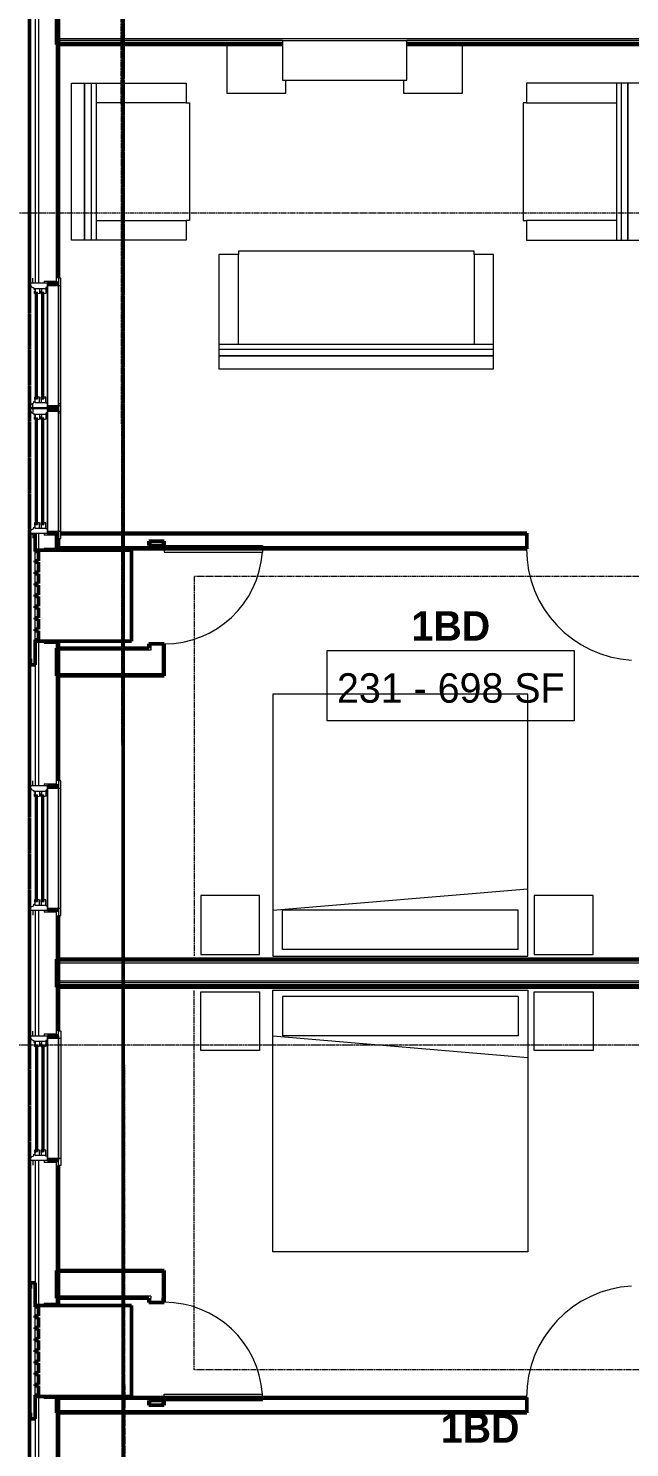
# Model space of a CAD drawing. Header units: inches. Extents: x -4217 to -1814, y 9706 to 12425.
# Drawn here: x -3861.1 to -3677.4, y 10693.2 to 11126.9 of the extents above; entities that cross this region are included whole.
import ezdxf

# ---------------------------------------------------------------- set-up
doc = ezdxf.new("R2010")
doc.units = ezdxf.units.IN
doc.header["$MEASUREMENT"] = 0
for name, pattern in [('Aligning Line 1_8_', [0.25, 0.125, -0.125]), ('Dash', [0.25, 0.125, -0.125]), ('Dash 1_16_', [0.125, 0.0625, -0.0625]), ('Double Dash 3_8_', [1, 0.375, -0.125, 0.125, -0.125, 0.125, -0.125]), ('Grid Line 1_2_', [0.875, 0.5, -0.125, 0.125, -0.125])]:
    doc.linetypes.add(name, pattern=pattern)
for name, color, linetype, lineweight in [('A-ANNO-DIMS', 211, 'Continuous', 9), ('A-ANNO-DIMS-96', 211, 'Continuous', 9), ('A-AREA-IDEN', 2, 'Continuous', 9), ('A-DOOR-1', 7, 'Continuous', 9), ('A-DOOR-2', 50, 'Continuous', 20), ('A-GENM-2', 7, 'Continuous', 9), ('A-GENM-3', 250, 'Continuous', 50), ('A-GLAZ-2', 250, 'Continuous', 50), ('A-GLAZ-3', 7, 'Continuous', 9), ('A-GLAZ-4', 50, 'Continuous', 20), ('A-WALL', 113, 'Continuous', 13), ('A-WALL-3', 250, 'Continuous', 50), ('A-WALL-4', 10, 'Continuous', 13), ('C-PROP-LINE-1', 250, 'Double Dash 3_8_', 50), ('C-PROP-LINE-2', 91, 'Dash 1_16_', 50), ('G-ANNO-SYMB', 111, 'Aligning Line 1_8_', 9), ('I-FURN', 30, 'Continuous', 9), ('I-FURN-1', 7, 'Continuous', 9), ('I-FURN-HDLN-1', 7, 'Dash', 9), ('I-WALL-3', 2, 'Continuous', 50), ('S-GRID-1', 1, 'Grid Line 1_2_', 9)]:
    doc.layers.add(name, color=color, linetype=linetype, lineweight=lineweight)
doc.styles.add('Century Gothic', font='ufonts.com_century-gothic.ttf', dxfattribs={"height": 9})
doc.styles.add('Century Gothic_B', font='GOTHICB.TTF', dxfattribs={"height": 9})
doc.dimstyles.new('OD__1_8__Tol__', dxfattribs={"dimscale": 12, "dimtxt": 9.397514, "dimasz": 1, "dimexe": 0.75, "dimexo": 0.5, "dimgap": 0.125, "dimtad": 1, "dimdec": 3, "dimrnd": 0.125, "dimzin": 3, "dimdsep": 46, "dimlunit": 4, "dimtxsty": 'Century Gothic', "dimblk1": 'OBLIQUE', "dimblk2": 'OBLIQUE', "dimsah": 1, "dimcen": 0.09, "dimdle": 0.75, "dimazin": 0, "dimtfac": 1, "dimtdec": 4, "dimtix": 1, "dimtmove": 0, "dimatfit": 3, "dimfxl": 1, "dimtvp": 1, "dimtfill": 1, "dimfrac": 2, "dimtolj": 1, "dimtzin": 0, "dimarcsym": 2})

# ---------------------------------------------------------------- blocks, each defined once
blk = doc.blocks.new('DIMBLOCK7-FLOOR PLAN - 2ND FLOOR')
at = {"layer": 'A-ANNO-DIMS-96', "lineweight": 50}
for p, q in [((-4043.68, 12115.84), (-4049.68, 12121.84)), ((-4043.68, 12115.84), (-4037.68, 12109.84)), ((-4043.68, 9982.94), (-4049.68, 9988.94)), ((-4043.68, 9982.94), (-4037.68, 9976.94))]:
    blk.add_line(p, q, dxfattribs=at)
at = {"layer": 'A-ANNO-DIMS-96'}
for p, q in [((-4043.68, 9973.94), (-4043.68, 12124.84)), ((-3862.29, 12115.84), (-4052.68, 12115.84)), ((-4043.68, 12115.84), (-3862.29, 12115.84)), ((-3862.29, 9982.94), (-4052.68, 9982.94)), ((-4043.68, 9982.94), (-3862.29, 9982.94))]:
    blk.add_line(p, q, dxfattribs=at)
at = {"layer": 'A-ANNO-DIMS-96', "color": 0, "insert": (-4056.71, 11015.16), "char_height": 9, "width": 82.1611, "attachment_point": 1, "rotation": 90, "line_spacing_factor": 0.984502, "style": 'Century Gothic', "bg_fill": 3, "box_fill_scale": 1.25, "bg_fill_color": 256, "bg_fill_true_color": 13158600, "bg_fill_transparency": 0}
blk.add_mtext('177\' - 8 7/8"', dxfattribs=at)
blk = doc.blocks.new('_Oblique')
at = {"color": 0, "linetype": 'ByBlock', "lineweight": -2}
blk.add_line((-0.5, -0.5), (0.5, 0.5), dxfattribs=at)

msp = doc.modelspace()

# ---------------------------------------------------------------- linework, layer by layer
at = {"layer": 'A-AREA-IDEN', "flags": 128}
msp.add_lwpolyline([(-3769.78389, 10936.81849), (-3694.27837, 10936.81849), (-3694.27837, 10915.32243), (-3769.78389, 10915.32243)], close=True, dxfattribs=at)
at = {"layer": 'A-DOOR-1'}
for centre, radius, start, end in [((-3674.79874, 10967.8394), 34.06659, 180, 266.634313), ((-3819.57374, 10968.8269), 30.06659, 270, 356.1859252), ((-3674.79874, 10708.5394), 34.06659, 93.365687, 180), ((-3819.57374, 10707.5519), 30.06659, 3.8140748, 90)]:
    msp.add_arc(centre, radius, start, end, dxfattribs=at)
at = {"layer": 'A-DOOR-2'}
for p, q in [((-3819.57374, 10968.8269), (-3789.57374, 10968.8269)), ((-3819.57374, 10968.8269), (-3819.57374, 10966.8269)), ((-3789.57374, 10968.8269), (-3789.57374, 10966.8269)), ((-3819.57374, 10966.8269), (-3789.57374, 10966.8269)), ((-3819.57374, 10709.5519), (-3789.57374, 10709.5519)), ((-3819.57374, 10707.5519), (-3819.57374, 10709.5519)), ((-3819.57374, 10707.5519), (-3789.57374, 10707.5519)), ((-3789.57374, 10707.5519), (-3789.57374, 10709.5519))]:
    msp.add_line(p, q, dxfattribs=at)
at = {"layer": 'A-GENM-3'}
for p, q in [((-3829.53624, 10939.5769), (-3829.53624, 10967.4519)), ((-3829.53624, 10708.8019), (-3829.53624, 10736.6769))]:
    msp.add_line(p, q, dxfattribs=at)
at = {"layer": 'A-GLAZ-3'}
for p, q in [((-3851.84874, 11050.57611), (-3851.84874, 11009.42768)), ((-3851.22374, 11050.57611), (-3851.84874, 11050.57611)), ((-3851.22374, 11009.42768), (-3851.22374, 11050.57611)), ((-3851.84874, 11011.05268), (-3851.84874, 11048.95111)), ((-3851.84874, 11048.32611), (-3851.22374, 11048.32611)), ((-3851.84874, 11012.17611), (-3851.84874, 10971.02768)), ((-3851.22374, 11012.17611), (-3851.84874, 11012.17611)), ((-3851.84874, 11011.67768), (-3851.22374, 11011.67768)), ((-3851.84874, 10972.65268), (-3851.84874, 11010.55111)), ((-3851.22374, 10971.02768), (-3851.22374, 11012.17611)), ((-3851.84874, 11009.92611), (-3851.22374, 11009.92611)), ((-3851.84874, 11009.42768), (-3851.22374, 11009.42768)), ((-3851.84874, 10973.27768), (-3851.22374, 10973.27768)), ((-3851.84874, 10971.02768), (-3851.22374, 10971.02768)), ((-3851.84874, 10896.97611), (-3851.84874, 10855.82768)), ((-3851.22374, 10896.97611), (-3851.84874, 10896.97611)), ((-3851.84874, 10857.45268), (-3851.84874, 10895.35111)), ((-3851.84874, 10894.72611), (-3851.22374, 10894.72611)), ((-3851.22374, 10855.82768), (-3851.22374, 10896.97611)), ((-3851.84874, 10858.07768), (-3851.22374, 10858.07768)), ((-3851.84874, 10855.82768), (-3851.22374, 10855.82768)), ((-3851.84874, 10820.55111), (-3851.22374, 10820.55111)), ((-3851.84874, 10779.40268), (-3851.84874, 10820.55111)), ((-3851.22374, 10820.55111), (-3851.22374, 10779.40268)), ((-3851.84874, 10818.92611), (-3851.84874, 10781.02768)), ((-3851.84874, 10818.30111), (-3851.22374, 10818.30111)), ((-3851.84874, 10781.65268), (-3851.22374, 10781.65268)), ((-3851.22374, 10779.40268), (-3851.84874, 10779.40268))]:
    msp.add_line(p, q, dxfattribs=at)
at = {"layer": 'A-WALL'}
for p, q in [((-3486.67374, 11123.6894), (-3852.47374, 11123.6894)), ((-3783.41204, 11123.1894), (-3852.47374, 11123.1894)), ((-3783.41204, 11122.5644), (-3852.47374, 11122.5644)), ((-3555.18063, 11123.1894), (-3745.41204, 11123.1894)), ((-3555.18063, 11122.5644), (-3745.41204, 11122.5644)), ((-3527.12113, 10841.8144), (-3852.47374, 10841.8144)), ((-3527.12143, 10841.1894), (-3852.47374, 10841.1894)), ((-3486.67374, 10835.6894), (-3852.47374, 10835.6894)), ((-3527.12143, 10835.1894), (-3852.47374, 10835.1894)), ((-3527.12113, 10834.5644), (-3852.47374, 10834.5644))]:
    msp.add_line(p, q, dxfattribs=at)
at = {"layer": 'A-WALL-3'}
for p, q in [((-3851.84874, 11050.57611), (-3851.84874, 11163.02768)), ((-3851.84874, 10972.5894), (-3852.47374, 10972.5894)), ((-3852.47374, 10972.5894), (-3852.47374, 10967.8394)), ((-3708.79874, 10972.5894), (-3851.22374, 10972.5894)), ((-3708.79874, 10967.8394), (-3708.79874, 10972.5894)), ((-3852.47374, 10967.8394), (-3708.79874, 10967.8394)), ((-3851.84874, 10967.4519), (-3851.84874, 10971.02768)), ((-3819.57374, 10970.2144), (-3824.32374, 10970.2144)), ((-3824.32374, 10970.2144), (-3824.32374, 10968.8269)), ((-3824.32374, 10968.8269), (-3819.57374, 10968.8269)), ((-3819.57374, 10968.8269), (-3819.57374, 10970.2144)), ((-3824.32374, 10937.52934), (-3852.47374, 10937.52934)), ((-3852.47374, 10937.52934), (-3852.47374, 10929.02934)), ((-3851.84874, 10896.97611), (-3851.84874, 10939.5769)), ((-3819.57374, 10938.8269), (-3824.32374, 10938.8269)), ((-3824.32374, 10938.8269), (-3824.32374, 10937.52934)), ((-3819.57374, 10937.52934), (-3819.57374, 10938.8269)), ((-3819.57374, 10929.65434), (-3819.57374, 10937.52934)), ((-3852.47374, 10929.02934), (-3819.57374, 10929.02934)), ((-3819.57374, 10929.02934), (-3819.57374, 10929.65434)), ((-3851.84874, 10820.55111), (-3851.84874, 10855.82768)), ((-3851.84874, 10736.6769), (-3851.84874, 10779.40268)), ((-3819.57374, 10747.34945), (-3852.47374, 10747.34945)), ((-3852.47374, 10747.34945), (-3852.47374, 10738.84945)), ((-3819.57374, 10746.72445), (-3819.57374, 10747.34945)), ((-3819.57374, 10738.84945), (-3819.57374, 10746.72445)), ((-3852.47374, 10738.84945), (-3824.32374, 10738.84945)), ((-3824.32374, 10738.84945), (-3824.32374, 10737.5519)), ((-3824.32374, 10737.5519), (-3819.57374, 10737.5519)), ((-3819.57374, 10737.5519), (-3819.57374, 10738.84945)), ((-3708.79874, 10708.5394), (-3852.47374, 10708.5394)), ((-3852.47374, 10708.5394), (-3852.47374, 10703.7894)), ((-3851.84874, 10666.76361), (-3851.84874, 10708.8019)), ((-3824.32374, 10707.5519), (-3824.32374, 10706.1644)), ((-3819.57374, 10707.5519), (-3824.32374, 10707.5519)), ((-3819.57374, 10706.1644), (-3819.57374, 10707.5519)), ((-3708.79874, 10703.7894), (-3708.79874, 10708.5394)), ((-3852.47374, 10703.7894), (-3708.79874, 10703.7894)), ((-3824.32374, 10706.1644), (-3819.57374, 10706.1644))]:
    msp.add_line(p, q, dxfattribs=at)
at = {"layer": 'A-WALL-4'}
for p, q in [((-3852.47374, 11049.63861), (-3852.47374, 11163.96518)), ((-3852.47374, 10968.0769), (-3852.47374, 10971.96518)), ((-3851.84874, 10971.9644), (-3852.47374, 10971.9644)), ((-3708.79874, 10971.9644), (-3851.22374, 10971.9644)), ((-3708.79874, 10968.4644), (-3852.47374, 10968.4644)), ((-3823.69874, 10970.2144), (-3823.69874, 10968.8269)), ((-3820.19874, 10970.2144), (-3820.19874, 10968.8269)), ((-3852.47374, 10896.03861), (-3852.47374, 10938.9519)), ((-3823.69874, 10936.90434), (-3852.47374, 10936.90434)), ((-3823.69874, 10938.8269), (-3823.69874, 10937.52934)), ((-3823.69874, 10937.52934), (-3823.69874, 10936.90434)), ((-3820.19874, 10938.8269), (-3820.19874, 10937.52934)), ((-3820.19874, 10937.52934), (-3820.19874, 10936.90434)), ((-3820.19874, 10936.90434), (-3820.19874, 10929.65434)), ((-3820.19874, 10929.65434), (-3852.47374, 10929.65434)), ((-3852.47374, 10819.61361), (-3852.47374, 10856.76518)), ((-3852.47374, 10737.3019), (-3852.47374, 10780.34018)), ((-3820.19874, 10746.72445), (-3852.47374, 10746.72445)), ((-3820.19874, 10746.72445), (-3820.19874, 10739.47445)), ((-3823.69874, 10739.47445), (-3852.47374, 10739.47445)), ((-3823.69874, 10739.47445), (-3823.69874, 10738.84945)), ((-3823.69874, 10737.5519), (-3823.69874, 10738.84945)), ((-3820.19874, 10739.47445), (-3820.19874, 10738.84945)), ((-3820.19874, 10737.5519), (-3820.19874, 10738.84945)), ((-3852.47374, 10665.82611), (-3852.47374, 10708.1769)), ((-3708.79874, 10707.9144), (-3852.47374, 10707.9144)), ((-3823.69874, 10706.1644), (-3823.69874, 10707.5519)), ((-3820.19874, 10706.1644), (-3820.19874, 10707.5519)), ((-3708.79874, 10704.4144), (-3852.47374, 10704.4144))]:
    msp.add_line(p, q, dxfattribs=at)
at = {"layer": 'C-PROP-LINE-1'}
msp.add_line((-3833.41046, 12088.68951), (-3830.99429, 9768.08086), dxfattribs=at)
at = {"layer": 'C-PROP-LINE-2'}
msp.add_line((-3832.16202, 10010.0894), (-3832.16202, 12088.5894), dxfattribs=at)
at = {"layer": 'G-ANNO-SYMB'}
msp.add_line((-1910.86928, 11070.38095), (-4027.08301, 11070.38095), dxfattribs=at)
at = {"layer": 'I-FURN'}
for p, q in [((-3843.90177, 11110.1144), (-3843.90177, 11062.1144)), ((-3843.90177, 11110.1144), (-3840.40177, 11110.1144)), ((-3843.90177, 11062.1144), (-3843.90177, 11110.1144)), ((-3841.90177, 11110.1144), (-3841.90177, 11062.1144)), ((-3840.40177, 11110.1144), (-3812.90177, 11110.1144)), ((-3840.40177, 11110.1144), (-3840.40177, 11062.1144)), ((-3812.90177, 11110.1144), (-3812.90177, 11104.1144)), ((-3681.40177, 11110.1144), (-3708.90177, 11110.1144)), ((-3708.90177, 11110.1144), (-3708.90177, 11104.1144)), ((-3677.90177, 11110.1144), (-3681.40177, 11110.1144)), ((-3681.40177, 11110.1144), (-3681.40177, 11062.1144)), ((-3679.90177, 11110.1144), (-3679.90177, 11062.1144)), ((-3677.90177, 11110.1144), (-3677.90177, 11062.1144)), ((-3677.90177, 11062.1144), (-3677.90177, 11110.1144)), ((-3812.90177, 11104.1144), (-3840.40177, 11104.1144)), ((-3812.90177, 11104.1144), (-3811.90177, 11104.1144)), ((-3811.90177, 11104.1144), (-3811.90177, 11068.1144)), ((-3708.90177, 11104.1144), (-3709.90177, 11104.1144)), ((-3709.90177, 11104.1144), (-3709.90177, 11068.1144)), ((-3708.90177, 11104.1144), (-3681.40177, 11104.1144)), ((-3840.40177, 11068.1144), (-3812.90177, 11068.1144)), ((-3811.90177, 11068.1144), (-3812.90177, 11068.1144)), ((-3812.90177, 11068.1144), (-3812.90177, 11062.1144)), ((-3709.90177, 11068.1144), (-3708.90177, 11068.1144)), ((-3681.40177, 11068.1144), (-3708.90177, 11068.1144)), ((-3708.90177, 11068.1144), (-3708.90177, 11062.1144)), ((-3840.40177, 11062.1144), (-3843.90177, 11062.1144)), ((-3812.90177, 11062.1144), (-3840.40177, 11062.1144)), ((-3724.90177, 11058.7894), (-3796.90177, 11058.7894)), ((-3796.90177, 11058.7894), (-3796.90177, 11057.7894)), ((-3724.90177, 11057.7894), (-3724.90177, 11058.7894)), ((-3708.90177, 11062.1144), (-3681.40177, 11062.1144)), ((-3681.40177, 11062.1144), (-3677.90177, 11062.1144)), ((-3796.90177, 11057.7894), (-3802.90177, 11057.7894)), ((-3802.90177, 11057.7894), (-3802.90177, 11030.2894)), ((-3796.90177, 11030.2894), (-3796.90177, 11057.7894)), ((-3718.90177, 11057.7894), (-3724.90177, 11057.7894)), ((-3724.90177, 11057.7894), (-3724.90177, 11030.2894)), ((-3718.90177, 11030.2894), (-3718.90177, 11057.7894)), ((-3718.90177, 11030.2894), (-3802.90177, 11030.2894)), ((-3802.90177, 11030.2894), (-3802.90177, 11026.7894)), ((-3718.90177, 11028.7894), (-3802.90177, 11028.7894)), ((-3718.90177, 11026.7894), (-3718.90177, 11030.2894)), ((-3718.90177, 11026.7894), (-3802.90177, 11026.7894)), ((-3802.90177, 11026.7894), (-3718.90177, 11026.7894))]:
    msp.add_line(p, q, dxfattribs=at)
at = {"layer": 'I-FURN-1'}
for p, q in [((-3800.41204, 11121.9394), (-3800.41204, 11107.0644)), ((-3783.41204, 11123.1894), (-3745.41204, 11123.1894)), ((-3783.41204, 11123.0644), (-3783.41204, 11123.1894)), ((-3745.41204, 11123.0644), (-3783.41204, 11123.0644)), ((-3745.41204, 11123.0644), (-3783.41204, 11123.0644)), ((-3783.41204, 11123.0644), (-3783.41204, 11111.0644)), ((-3745.41204, 11123.1894), (-3745.41204, 11123.0644)), ((-3745.41204, 11111.0644), (-3745.41204, 11123.0644)), ((-3728.41204, 11107.0644), (-3728.41204, 11121.9394)), ((-3783.41204, 11111.0644), (-3745.41204, 11111.0644)), ((-3782.41204, 11107.0644), (-3782.41204, 11111.0644)), ((-3746.41204, 11111.0644), (-3746.41204, 11107.0644)), ((-3847.90177, 11110.1144), (-3843.90177, 11110.1144)), ((-3847.90177, 11062.1144), (-3847.90177, 11110.1144)), ((-3800.41204, 11107.0644), (-3782.41204, 11107.0644)), ((-3799.75153, 11107.03334), (-3799.26242, 11107.03334)), ((-3799.26242, 11107.03334), (-3799.26242, 11107.06448)), ((-3784.06941, 11107.06448), (-3784.06941, 11107.03259)), ((-3784.06941, 11107.03259), (-3783.07494, 11107.03259)), ((-3783.07494, 11107.03259), (-3783.07494, 11107.06448)), ((-3746.41204, 11107.0644), (-3728.41204, 11107.0644)), ((-3745.74913, 11107.06448), (-3745.74913, 11107.03259)), ((-3745.74913, 11107.03259), (-3744.75466, 11107.03259)), ((-3744.75466, 11107.03259), (-3744.75466, 11107.06448)), ((-3729.56165, 11107.06448), (-3729.56165, 11107.03334)), ((-3729.56165, 11107.03334), (-3729.07254, 11107.03334)), ((-3673.90177, 11110.1144), (-3677.90177, 11110.1144)), ((-3843.90177, 11062.1144), (-3847.90177, 11062.1144)), ((-3677.90177, 11062.1144), (-3673.90177, 11062.1144)), ((-3802.90177, 11026.7894), (-3802.90177, 11022.7894)), ((-3718.90177, 11022.7894), (-3718.90177, 11026.7894)), ((-3802.90177, 11022.7894), (-3718.90177, 11022.7894)), ((-3708.43367, 10923.3769), (-3786.43367, 10923.3769)), ((-3786.43367, 10923.3769), (-3786.43367, 10843.3769)), ((-3708.43367, 10843.3769), (-3708.43367, 10923.3769)), ((-3786.43367, 10857.3769), (-3708.43367, 10863.95651)), ((-3790.43367, 10861.8769), (-3808.43367, 10861.8769)), ((-3808.43367, 10861.8769), (-3808.43367, 10843.8769)), ((-3790.43367, 10843.8769), (-3790.43367, 10861.8769)), ((-3688.50183, 10861.8769), (-3706.50183, 10861.8769)), ((-3706.50183, 10861.8769), (-3706.50183, 10843.8769)), ((-3688.50183, 10843.8769), (-3688.50183, 10861.8769)), ((-3783.43367, 10845.3769), (-3783.43367, 10857.3769)), ((-3711.43367, 10857.3769), (-3783.43367, 10857.3769)), ((-3711.43367, 10845.3769), (-3711.43367, 10857.3769)), ((-3808.43367, 10843.8769), (-3790.43367, 10843.8769)), ((-3786.43367, 10843.3769), (-3708.43367, 10843.3769)), ((-3711.43367, 10845.3769), (-3783.43367, 10845.3769)), ((-3706.50183, 10843.8769), (-3688.50183, 10843.8769)), ((-3786.43367, 10753.0019), (-3786.43367, 10833.0019)), ((-3786.43367, 10833.0019), (-3708.43367, 10833.0019)), ((-3708.43367, 10833.0019), (-3708.43367, 10753.0019)), ((-3808.43367, 10814.5019), (-3808.43367, 10832.5019)), ((-3808.43367, 10832.5019), (-3790.43367, 10832.5019)), ((-3790.43367, 10832.5019), (-3790.43367, 10814.5019)), ((-3783.43367, 10831.0019), (-3783.43367, 10819.0019)), ((-3711.43367, 10831.0019), (-3783.43367, 10831.0019)), ((-3711.43367, 10831.0019), (-3711.43367, 10819.0019)), ((-3706.50183, 10814.5019), (-3706.50183, 10832.5019)), ((-3706.50183, 10832.5019), (-3688.50183, 10832.5019)), ((-3688.50183, 10832.5019), (-3688.50183, 10814.5019)), ((-3786.43367, 10819.0019), (-3708.43367, 10812.42228)), ((-3711.43367, 10819.0019), (-3783.43367, 10819.0019)), ((-3790.43367, 10814.5019), (-3808.43367, 10814.5019)), ((-3688.50183, 10814.5019), (-3706.50183, 10814.5019)), ((-3708.43367, 10753.0019), (-3786.43367, 10753.0019))]:
    msp.add_line(p, q, dxfattribs=at)
at = {"layer": 'I-FURN-HDLN-1'}
for p, q in [((-3810.43367, 10959.3769), (-3810.43367, 10843.3769)), ((-3672.43367, 10959.3769), (-3810.43367, 10959.3769)), ((-3810.43367, 10717.0019), (-3810.43367, 10833.0019)), ((-3672.43367, 10717.0019), (-3810.43367, 10717.0019))]:
    msp.add_line(p, q, dxfattribs=at)
at = {"layer": 'I-WALL-3'}
for p, q in [((-3852.47374, 11130.4394), (-3852.47374, 11121.9394)), ((-3852.47374, 11121.9394), (-3783.41204, 11121.9394)), ((-3745.41204, 11121.9394), (-3555.18063, 11121.9394)), ((-3527.12084, 10842.4394), (-3852.47374, 10842.4394)), ((-3852.47374, 10842.4394), (-3852.47374, 10833.9394)), ((-3852.47374, 10833.9394), (-3527.12084, 10833.9394))]:
    msp.add_line(p, q, dxfattribs=at)

# ---------------------------------------------------------------- texts
at = {"layer": 'A-AREA-IDEN', "char_height": 9, "attachment_point": 1}
for s, insert, width, style in [('1BD', (-3744.03113, 10948.78664), 28.785, 'Century Gothic_B'), ('231 - 698 SF', (-3766.78389, 10929.81849), 83.931, 'Century Gothic'), ('1BD', (-3735.08147, 10703.68984), 28.785, 'Century Gothic_B')]:
    msp.add_mtext(s, dxfattribs=dict(at, insert=insert, width=width, style=style))

# ---------------------------------------------------------------- next in the draw order: dimensions: what is measured, and where the dimension line sits
at = {"layer": 'A-ANNO-DIMS'}
dim = msp.add_linear_dim(base=(-4043.67756, 12115.8394), p1=(-3856.28624, 9982.9394), p2=(-3856.28624, 12115.8394), angle=90, dimstyle='OD__1_8__Tol__', override={"dimpost": '<>', "dimfxl": 2132.9}, dxfattribs=at)
dim.commit()
dim.dimension.update_dxf_attribs({"geometry": 'DIMBLOCK7-FLOOR PLAN - 2ND FLOOR', "text_midpoint": (-4050.40257, 11049.3894)})

# ---------------------------------------------------------------- next in the draw order: linework, layer by layer
at = {"layer": 'A-GENM-2'}
for p, q in [((-3858.97374, 10964.21752), (-3858.97374, 10967.0144)), ((-3858.97374, 10960.73315), (-3858.97374, 10963.71752)), ((-3858.97374, 10957.24877), (-3858.97374, 10960.23315)), ((-3858.97374, 10953.7644), (-3858.97374, 10956.74877)), ((-3858.97374, 10950.28002), (-3858.97374, 10953.2644)), ((-3858.97374, 10946.79565), (-3858.97374, 10949.78002)), ((-3858.97374, 10943.31127), (-3858.97374, 10946.29565)), ((-3858.97374, 10940.0144), (-3858.97374, 10942.81127)), ((-3858.97374, 10733.44252), (-3858.97374, 10736.2394)), ((-3858.97374, 10729.95815), (-3858.97374, 10732.94252)), ((-3858.97374, 10726.47377), (-3858.97374, 10729.45815)), ((-3858.97374, 10722.9894), (-3858.97374, 10725.97377)), ((-3858.97374, 10719.50502), (-3858.97374, 10722.4894)), ((-3858.97374, 10716.02065), (-3858.97374, 10719.00502)), ((-3858.97374, 10712.53627), (-3858.97374, 10715.52065)), ((-3858.97374, 10709.2394), (-3858.97374, 10712.03627))]:
    msp.add_line(p, q, dxfattribs=at)
at = {"layer": 'A-GENM-3'}
for p, q in [((-3829.53624, 10967.4519), (-3858.97374, 10967.4519)), ((-3858.97374, 10967.4519), (-3858.97374, 10967.0144)), ((-3858.97374, 10967.0144), (-3857.97374, 10967.0144)), ((-3857.97374, 10964.21752), (-3858.97374, 10964.21752)), ((-3858.97374, 10964.21752), (-3858.97374, 10963.71752)), ((-3858.97374, 10963.71752), (-3857.97374, 10963.71752)), ((-3857.97374, 10967.0144), (-3857.97374, 10964.21752)), ((-3857.97374, 10963.71752), (-3857.97374, 10960.73315)), ((-3857.97374, 10960.73315), (-3858.97374, 10960.73315)), ((-3858.97374, 10960.73315), (-3858.97374, 10960.23315)), ((-3858.97374, 10960.23315), (-3857.97374, 10960.23315)), ((-3857.97374, 10960.23315), (-3857.97374, 10957.24877)), ((-3857.97374, 10957.24877), (-3858.97374, 10957.24877)), ((-3858.97374, 10957.24877), (-3858.97374, 10956.74877)), ((-3858.97374, 10956.74877), (-3857.97374, 10956.74877)), ((-3857.97374, 10956.74877), (-3857.97374, 10953.7644)), ((-3857.97374, 10953.7644), (-3858.97374, 10953.7644)), ((-3858.97374, 10953.7644), (-3858.97374, 10953.2644)), ((-3858.97374, 10953.2644), (-3857.97374, 10953.2644)), ((-3857.97374, 10950.28002), (-3858.97374, 10950.28002)), ((-3858.97374, 10950.28002), (-3858.97374, 10949.78002)), ((-3857.97374, 10953.2644), (-3857.97374, 10950.28002)), ((-3858.97374, 10949.78002), (-3857.97374, 10949.78002)), ((-3857.97374, 10946.79565), (-3858.97374, 10946.79565)), ((-3858.97374, 10946.79565), (-3858.97374, 10946.29565)), ((-3858.97374, 10946.29565), (-3857.97374, 10946.29565)), ((-3857.97374, 10949.78002), (-3857.97374, 10946.79565)), ((-3857.97374, 10946.29565), (-3857.97374, 10943.31127)), ((-3857.97374, 10943.31127), (-3858.97374, 10943.31127)), ((-3858.97374, 10943.31127), (-3858.97374, 10942.81127)), ((-3858.97374, 10942.81127), (-3857.97374, 10942.81127)), ((-3857.97374, 10942.81127), (-3857.97374, 10940.0144)), ((-3857.97374, 10940.0144), (-3858.97374, 10940.0144)), ((-3858.97374, 10940.0144), (-3858.97374, 10939.5769)), ((-3858.97374, 10939.5769), (-3829.53624, 10939.5769)), ((-3829.53624, 10736.6769), (-3858.97374, 10736.6769)), ((-3858.97374, 10736.6769), (-3858.97374, 10736.2394)), ((-3858.97374, 10736.2394), (-3857.97374, 10736.2394)), ((-3857.97374, 10733.44252), (-3858.97374, 10733.44252)), ((-3858.97374, 10733.44252), (-3858.97374, 10732.94252)), ((-3857.97374, 10736.2394), (-3857.97374, 10733.44252)), ((-3858.97374, 10732.94252), (-3857.97374, 10732.94252)), ((-3857.97374, 10729.95815), (-3858.97374, 10729.95815)), ((-3858.97374, 10729.95815), (-3858.97374, 10729.45815)), ((-3858.97374, 10729.45815), (-3857.97374, 10729.45815)), ((-3857.97374, 10732.94252), (-3857.97374, 10729.95815)), ((-3857.97374, 10729.45815), (-3857.97374, 10726.47377)), ((-3857.97374, 10726.47377), (-3858.97374, 10726.47377)), ((-3858.97374, 10726.47377), (-3858.97374, 10725.97377)), ((-3858.97374, 10725.97377), (-3857.97374, 10725.97377)), ((-3857.97374, 10725.97377), (-3857.97374, 10722.9894)), ((-3857.97374, 10722.9894), (-3858.97374, 10722.9894)), ((-3858.97374, 10722.9894), (-3858.97374, 10722.4894)), ((-3858.97374, 10722.4894), (-3857.97374, 10722.4894)), ((-3857.97374, 10722.4894), (-3857.97374, 10719.50502)), ((-3857.97374, 10719.50502), (-3858.97374, 10719.50502)), ((-3858.97374, 10719.50502), (-3858.97374, 10719.00502)), ((-3858.97374, 10719.00502), (-3857.97374, 10719.00502)), ((-3857.97374, 10716.02065), (-3858.97374, 10716.02065)), ((-3858.97374, 10716.02065), (-3858.97374, 10715.52065)), ((-3857.97374, 10719.00502), (-3857.97374, 10716.02065)), ((-3858.97374, 10715.52065), (-3857.97374, 10715.52065)), ((-3857.97374, 10712.53627), (-3858.97374, 10712.53627)), ((-3858.97374, 10712.53627), (-3858.97374, 10712.03627)), ((-3858.97374, 10712.03627), (-3857.97374, 10712.03627)), ((-3857.97374, 10715.52065), (-3857.97374, 10712.53627)), ((-3857.97374, 10712.03627), (-3857.97374, 10709.2394)), ((-3857.97374, 10709.2394), (-3858.97374, 10709.2394)), ((-3858.97374, 10709.2394), (-3858.97374, 10708.8019)), ((-3858.97374, 10708.8019), (-3829.53624, 10708.8019))]:
    msp.add_line(p, q, dxfattribs=at)
at = {"layer": 'A-GLAZ-2'}
for p, q in [((-3860.72374, 10972.21361), (-3860.72374, 10934.19018)), ((-3860.66124, 10934.19018), (-3860.66124, 10972.21361)), ((-3860.72374, 10741.81361), (-3860.72374, 10703.79018)), ((-3860.66124, 10703.79018), (-3860.66124, 10741.81361))]:
    msp.add_line(p, q, dxfattribs=at)
at = {"layer": 'A-GLAZ-3'}
for p, q in [((-3858.91124, 11014.30268), (-3858.91124, 11045.70111)), ((-3858.78624, 11046.29486), (-3858.78624, 11045.70111)), ((-3858.78624, 11045.82611), (-3858.41124, 11045.82611)), ((-3858.78624, 11014.30268), (-3858.78624, 11045.70111)), ((-3858.41124, 11046.29486), (-3858.41124, 11045.70111)), ((-3858.41124, 11014.30268), (-3858.41124, 11045.70111)), ((-3858.28624, 11014.30268), (-3858.28624, 11045.70111)), ((-3856.97374, 11014.30268), (-3856.97374, 11045.70111)), ((-3856.84874, 11046.29486), (-3856.84874, 11045.70111)), ((-3856.84874, 11045.82611), (-3856.47374, 11045.82611)), ((-3856.84874, 11014.30268), (-3856.84874, 11045.70111)), ((-3856.47374, 11046.29486), (-3856.47374, 11045.70111)), ((-3856.47374, 11014.30268), (-3856.47374, 11045.70111)), ((-3856.34874, 11014.30268), (-3856.34874, 11045.70111)), ((-3855.22374, 11048.95111), (-3855.22374, 11011.05268)), ((-3851.84874, 11048.95111), (-3855.22374, 11048.95111)), ((-3855.22374, 11048.32611), (-3851.84874, 11048.32611)), ((-3858.78624, 11013.70893), (-3858.78624, 11014.30268)), ((-3858.78624, 11014.17768), (-3858.41124, 11014.17768)), ((-3858.41124, 11013.70893), (-3858.41124, 11014.30268)), ((-3856.84874, 11013.70893), (-3856.84874, 11014.30268)), ((-3856.84874, 11014.17768), (-3856.47374, 11014.17768)), ((-3856.47374, 11013.70893), (-3856.47374, 11014.30268)), ((-3855.22374, 11011.67768), (-3851.84874, 11011.67768)), ((-3855.22374, 11011.05268), (-3851.84874, 11011.05268)), ((-3855.22374, 11010.55111), (-3855.22374, 10972.65268)), ((-3851.84874, 11010.55111), (-3855.22374, 11010.55111)), ((-3858.91124, 10975.90268), (-3858.91124, 11007.30111)), ((-3858.78624, 11007.89486), (-3858.78624, 11007.30111)), ((-3858.78624, 11007.42611), (-3858.41124, 11007.42611)), ((-3858.78624, 10975.90268), (-3858.78624, 11007.30111)), ((-3858.41124, 11007.89486), (-3858.41124, 11007.30111)), ((-3858.41124, 10975.90268), (-3858.41124, 11007.30111)), ((-3858.28624, 10975.90268), (-3858.28624, 11007.30111)), ((-3856.97374, 10975.90268), (-3856.97374, 11007.30111)), ((-3856.84874, 11007.89486), (-3856.84874, 11007.30111)), ((-3856.84874, 11007.42611), (-3856.47374, 11007.42611)), ((-3856.84874, 10975.90268), (-3856.84874, 11007.30111)), ((-3856.47374, 11007.89486), (-3856.47374, 11007.30111)), ((-3856.47374, 10975.90268), (-3856.47374, 11007.30111)), ((-3856.34874, 10975.90268), (-3856.34874, 11007.30111)), ((-3855.22374, 11009.92611), (-3851.84874, 11009.92611)), ((-3858.78624, 10975.30893), (-3858.78624, 10975.90268)), ((-3858.41124, 10975.30893), (-3858.41124, 10975.90268)), ((-3856.84874, 10975.30893), (-3856.84874, 10975.90268)), ((-3856.47374, 10975.30893), (-3856.47374, 10975.90268)), ((-3858.78624, 10975.77768), (-3858.41124, 10975.77768)), ((-3856.84874, 10975.77768), (-3856.47374, 10975.77768)), ((-3855.22374, 10973.27768), (-3851.84874, 10973.27768)), ((-3855.22374, 10972.65268), (-3851.84874, 10972.65268)), ((-3855.22374, 10895.35111), (-3855.22374, 10857.45268)), ((-3851.84874, 10895.35111), (-3855.22374, 10895.35111)), ((-3855.22374, 10894.72611), (-3851.84874, 10894.72611)), ((-3858.91124, 10860.70268), (-3858.91124, 10892.10111)), ((-3858.78624, 10892.69486), (-3858.78624, 10892.10111)), ((-3858.78624, 10892.22611), (-3858.41124, 10892.22611)), ((-3858.78624, 10860.70268), (-3858.78624, 10892.10111)), ((-3858.41124, 10892.69486), (-3858.41124, 10892.10111)), ((-3858.41124, 10860.70268), (-3858.41124, 10892.10111)), ((-3858.28624, 10860.70268), (-3858.28624, 10892.10111)), ((-3856.97374, 10860.70268), (-3856.97374, 10892.10111)), ((-3856.84874, 10892.69486), (-3856.84874, 10892.10111)), ((-3856.84874, 10892.22611), (-3856.47374, 10892.22611)), ((-3856.84874, 10860.70268), (-3856.84874, 10892.10111)), ((-3856.47374, 10892.69486), (-3856.47374, 10892.10111)), ((-3856.47374, 10860.70268), (-3856.47374, 10892.10111)), ((-3856.34874, 10860.70268), (-3856.34874, 10892.10111)), ((-3858.78624, 10860.10893), (-3858.78624, 10860.70268)), ((-3858.78624, 10860.57768), (-3858.41124, 10860.57768)), ((-3858.41124, 10860.10893), (-3858.41124, 10860.70268)), ((-3856.84874, 10860.10893), (-3856.84874, 10860.70268)), ((-3856.84874, 10860.57768), (-3856.47374, 10860.57768)), ((-3856.47374, 10860.10893), (-3856.47374, 10860.70268)), ((-3855.22374, 10858.07768), (-3851.84874, 10858.07768)), ((-3855.22374, 10857.45268), (-3851.84874, 10857.45268)), ((-3858.91124, 10815.67611), (-3858.91124, 10784.27768)), ((-3858.78624, 10816.26986), (-3858.78624, 10815.67611)), ((-3858.78624, 10815.80111), (-3858.41124, 10815.80111)), ((-3858.78624, 10815.67611), (-3858.78624, 10784.27768)), ((-3858.41124, 10816.26986), (-3858.41124, 10815.67611)), ((-3858.41124, 10815.67611), (-3858.41124, 10784.27768)), ((-3858.28624, 10815.67611), (-3858.28624, 10784.27768)), ((-3856.97374, 10815.67611), (-3856.97374, 10784.27768)), ((-3856.84874, 10816.26986), (-3856.84874, 10815.67611)), ((-3856.84874, 10815.80111), (-3856.47374, 10815.80111)), ((-3856.84874, 10815.67611), (-3856.84874, 10784.27768)), ((-3856.47374, 10816.26986), (-3856.47374, 10815.67611)), ((-3856.47374, 10815.67611), (-3856.47374, 10784.27768)), ((-3856.34874, 10815.67611), (-3856.34874, 10784.27768)), ((-3855.22374, 10818.92611), (-3851.84874, 10818.92611)), ((-3855.22374, 10781.02768), (-3855.22374, 10818.92611)), ((-3855.22374, 10818.30111), (-3851.84874, 10818.30111)), ((-3858.78624, 10783.68393), (-3858.78624, 10784.27768)), ((-3858.78624, 10784.15268), (-3858.41124, 10784.15268)), ((-3858.41124, 10783.68393), (-3858.41124, 10784.27768)), ((-3856.84874, 10783.68393), (-3856.84874, 10784.27768)), ((-3856.84874, 10784.15268), (-3856.47374, 10784.15268)), ((-3856.47374, 10783.68393), (-3856.47374, 10784.27768)), ((-3855.22374, 10781.65268), (-3851.84874, 10781.65268)), ((-3851.84874, 10781.02768), (-3855.22374, 10781.02768))]:
    msp.add_line(p, q, dxfattribs=at)
at = {"layer": 'A-GLAZ-4'}
for p, q in [((-3859.72374, 11049.01361), (-3859.72374, 11050.51361)), ((-3861.09874, 11049.01361), (-3861.09874, 11010.99018)), ((-3855.22374, 11049.01361), (-3861.09874, 11049.01361)), ((-3861.09874, 11048.20111), (-3860.28624, 11048.20111)), ((-3860.28624, 11048.20111), (-3860.28624, 11047.92643)), ((-3860.28624, 11047.92643), (-3859.47374, 11047.60736)), ((-3859.47374, 11047.60736), (-3859.47374, 11047.13861)), ((-3859.47374, 11047.13861), (-3859.03624, 11047.13861)), ((-3859.25499, 11045.85736), (-3859.25499, 11046.57611)), ((-3858.91124, 11046.57611), (-3859.25499, 11046.57611)), ((-3859.25499, 11045.85736), (-3858.91124, 11045.70424)), ((-3859.03624, 11047.41986), (-3859.03624, 11046.57611)), ((-3859.03624, 11047.41986), (-3855.72374, 11047.41986)), ((-3858.91124, 11045.70424), (-3858.91124, 11046.57611)), ((-3858.91124, 11046.29486), (-3858.28624, 11046.29486)), ((-3858.28624, 11045.70111), (-3858.28624, 11046.29486)), ((-3857.66124, 11045.85736), (-3858.28624, 11045.70111)), ((-3857.66124, 11047.41986), (-3857.66124, 11045.85736)), ((-3857.31749, 11045.85736), (-3857.31749, 11046.57611)), ((-3856.97374, 11046.57611), (-3857.31749, 11046.57611)), ((-3857.31749, 11045.85736), (-3856.97374, 11045.70424)), ((-3857.09874, 11047.41986), (-3857.09874, 11046.57611)), ((-3856.97374, 11045.70424), (-3856.97374, 11046.57611)), ((-3856.97374, 11046.29486), (-3856.34874, 11046.29486)), ((-3856.34874, 11045.70111), (-3856.34874, 11046.29486)), ((-3855.72374, 11045.85736), (-3856.34874, 11045.70111)), ((-3855.5039, 11047.66986), (-3855.72374, 11047.66986)), ((-3855.72374, 11047.66986), (-3855.72374, 11045.85736)), ((-3855.5039, 11047.66986), (-3855.22374, 11048.00375)), ((-3855.22374, 11010.99018), (-3855.22374, 11049.01361)), ((-3861.09874, 11011.80268), (-3860.28624, 11011.80268)), ((-3861.09874, 11010.99018), (-3855.22374, 11010.99018)), ((-3861.09874, 11010.61361), (-3861.09874, 10972.59018)), ((-3855.22374, 11010.61361), (-3861.09874, 11010.61361)), ((-3860.28624, 11012.07736), (-3859.47374, 11012.39643)), ((-3860.28624, 11011.80268), (-3860.28624, 11012.07736)), ((-3859.72374, 11010.61361), (-3859.72374, 11012.11361)), ((-3859.72374, 11010.99018), (-3859.72374, 11009.49018)), ((-3859.47374, 11012.86518), (-3859.03624, 11012.86518)), ((-3859.47374, 11012.39643), (-3859.47374, 11012.86518)), ((-3859.25499, 11014.14643), (-3858.91124, 11014.29955)), ((-3859.25499, 11014.14643), (-3859.25499, 11013.42768)), ((-3858.91124, 11013.42768), (-3859.25499, 11013.42768)), ((-3859.03624, 11012.58393), (-3859.03624, 11013.42768)), ((-3859.03624, 11012.58393), (-3855.72374, 11012.58393)), ((-3858.91124, 11014.29955), (-3858.91124, 11013.42768)), ((-3858.91124, 11013.70893), (-3858.28624, 11013.70893)), ((-3858.28624, 11014.30268), (-3858.28624, 11013.70893)), ((-3857.66124, 11014.14643), (-3858.28624, 11014.30268)), ((-3857.66124, 11012.58393), (-3857.66124, 11014.14643)), ((-3857.31749, 11014.14643), (-3856.97374, 11014.29955)), ((-3857.31749, 11014.14643), (-3857.31749, 11013.42768)), ((-3856.97374, 11013.42768), (-3857.31749, 11013.42768)), ((-3857.09874, 11012.58393), (-3857.09874, 11013.42768)), ((-3856.97374, 11014.29955), (-3856.97374, 11013.42768)), ((-3856.97374, 11013.70893), (-3856.34874, 11013.70893)), ((-3856.34874, 11014.30268), (-3856.34874, 11013.70893)), ((-3855.72374, 11014.14643), (-3856.34874, 11014.30268)), ((-3855.72374, 11012.33393), (-3855.72374, 11014.14643)), ((-3855.5039, 11012.33393), (-3855.72374, 11012.33393)), ((-3855.5039, 11012.33393), (-3855.22374, 11012.00005)), ((-3855.22374, 10972.59018), (-3855.22374, 11010.61361)), ((-3861.09874, 11009.80111), (-3860.28624, 11009.80111)), ((-3860.28624, 11009.80111), (-3860.28624, 11009.52643)), ((-3860.28624, 11009.52643), (-3859.47374, 11009.20736)), ((-3859.47374, 11009.20736), (-3859.47374, 11008.73861)), ((-3859.47374, 11008.73861), (-3859.03624, 11008.73861)), ((-3859.25499, 11007.45736), (-3859.25499, 11008.17611)), ((-3858.91124, 11008.17611), (-3859.25499, 11008.17611)), ((-3859.25499, 11007.45736), (-3858.91124, 11007.30424)), ((-3859.03624, 11009.01986), (-3859.03624, 11008.17611)), ((-3859.03624, 11009.01986), (-3855.72374, 11009.01986)), ((-3858.91124, 11007.30424), (-3858.91124, 11008.17611)), ((-3858.91124, 11007.89486), (-3858.28624, 11007.89486)), ((-3858.28624, 11007.30111), (-3858.28624, 11007.89486)), ((-3857.66124, 11007.45736), (-3858.28624, 11007.30111)), ((-3857.66124, 11009.01986), (-3857.66124, 11007.45736)), ((-3857.31749, 11007.45736), (-3857.31749, 11008.17611)), ((-3856.97374, 11008.17611), (-3857.31749, 11008.17611)), ((-3857.31749, 11007.45736), (-3856.97374, 11007.30424)), ((-3857.09874, 11009.01986), (-3857.09874, 11008.17611)), ((-3856.97374, 11007.30424), (-3856.97374, 11008.17611)), ((-3856.97374, 11007.89486), (-3856.34874, 11007.89486)), ((-3856.34874, 11007.30111), (-3856.34874, 11007.89486)), ((-3855.72374, 11007.45736), (-3856.34874, 11007.30111)), ((-3855.5039, 11009.26986), (-3855.72374, 11009.26986)), ((-3855.72374, 11009.26986), (-3855.72374, 11007.45736)), ((-3855.5039, 11009.26986), (-3855.22374, 11009.60375)), ((-3859.25499, 10975.74643), (-3858.91124, 10975.89955)), ((-3858.91124, 10975.89955), (-3858.91124, 10975.02768)), ((-3858.28624, 10975.90268), (-3858.28624, 10975.30893)), ((-3857.66124, 10975.74643), (-3858.28624, 10975.90268)), ((-3857.31749, 10975.74643), (-3856.97374, 10975.89955)), ((-3856.97374, 10975.89955), (-3856.97374, 10975.02768)), ((-3856.34874, 10975.90268), (-3856.34874, 10975.30893)), ((-3855.72374, 10975.74643), (-3856.34874, 10975.90268)), ((-3861.09874, 10973.40268), (-3860.28624, 10973.40268)), ((-3861.09874, 10972.59018), (-3855.22374, 10972.59018)), ((-3860.28624, 10973.67736), (-3859.47374, 10973.99643)), ((-3860.28624, 10973.40268), (-3860.28624, 10973.67736)), ((-3859.72374, 10972.59018), (-3859.72374, 10971.09018)), ((-3859.47374, 10974.46518), (-3859.03624, 10974.46518)), ((-3859.47374, 10973.99643), (-3859.47374, 10974.46518)), ((-3859.25499, 10975.74643), (-3859.25499, 10975.02768)), ((-3858.91124, 10975.02768), (-3859.25499, 10975.02768)), ((-3859.03624, 10974.18393), (-3859.03624, 10975.02768)), ((-3859.03624, 10974.18393), (-3855.72374, 10974.18393)), ((-3858.91124, 10975.30893), (-3858.28624, 10975.30893)), ((-3857.66124, 10974.18393), (-3857.66124, 10975.74643)), ((-3857.31749, 10975.74643), (-3857.31749, 10975.02768)), ((-3856.97374, 10975.02768), (-3857.31749, 10975.02768)), ((-3857.09874, 10974.18393), (-3857.09874, 10975.02768)), ((-3856.97374, 10975.30893), (-3856.34874, 10975.30893)), ((-3855.72374, 10973.93393), (-3855.72374, 10975.74643)), ((-3855.5039, 10973.93393), (-3855.72374, 10973.93393)), ((-3855.5039, 10973.93393), (-3855.22374, 10973.60005)), ((-3861.09874, 10895.41361), (-3861.09874, 10857.39018)), ((-3855.22374, 10895.41361), (-3861.09874, 10895.41361)), ((-3861.09874, 10894.60111), (-3860.28624, 10894.60111)), ((-3860.28624, 10894.60111), (-3860.28624, 10894.32643)), ((-3860.28624, 10894.32643), (-3859.47374, 10894.00736)), ((-3859.72374, 10895.41361), (-3859.72374, 10896.91361)), ((-3859.47374, 10894.00736), (-3859.47374, 10893.53861)), ((-3859.47374, 10893.53861), (-3859.03624, 10893.53861)), ((-3859.03624, 10893.81986), (-3859.03624, 10892.97611)), ((-3859.03624, 10893.81986), (-3855.72374, 10893.81986)), ((-3857.66124, 10893.81986), (-3857.66124, 10892.25736)), ((-3857.09874, 10893.81986), (-3857.09874, 10892.97611)), ((-3855.5039, 10894.06986), (-3855.72374, 10894.06986)), ((-3855.72374, 10894.06986), (-3855.72374, 10892.25736)), ((-3855.5039, 10894.06986), (-3855.22374, 10894.40375)), ((-3855.22374, 10857.39018), (-3855.22374, 10895.41361)), ((-3859.25499, 10892.25736), (-3859.25499, 10892.97611)), ((-3858.91124, 10892.97611), (-3859.25499, 10892.97611)), ((-3859.25499, 10892.25736), (-3858.91124, 10892.10424)), ((-3858.91124, 10892.10424), (-3858.91124, 10892.97611)), ((-3858.91124, 10892.69486), (-3858.28624, 10892.69486)), ((-3858.28624, 10892.10111), (-3858.28624, 10892.69486)), ((-3857.66124, 10892.25736), (-3858.28624, 10892.10111)), ((-3857.31749, 10892.25736), (-3857.31749, 10892.97611)), ((-3856.97374, 10892.97611), (-3857.31749, 10892.97611)), ((-3857.31749, 10892.25736), (-3856.97374, 10892.10424)), ((-3856.97374, 10892.10424), (-3856.97374, 10892.97611)), ((-3856.97374, 10892.69486), (-3856.34874, 10892.69486)), ((-3856.34874, 10892.10111), (-3856.34874, 10892.69486)), ((-3855.72374, 10892.25736), (-3856.34874, 10892.10111)), ((-3860.28624, 10858.47736), (-3859.47374, 10858.79643)), ((-3859.47374, 10859.26518), (-3859.03624, 10859.26518)), ((-3859.47374, 10858.79643), (-3859.47374, 10859.26518)), ((-3859.25499, 10860.54643), (-3858.91124, 10860.69955)), ((-3859.25499, 10860.54643), (-3859.25499, 10859.82768)), ((-3858.91124, 10859.82768), (-3859.25499, 10859.82768)), ((-3859.03624, 10858.98393), (-3859.03624, 10859.82768)), ((-3859.03624, 10858.98393), (-3855.72374, 10858.98393)), ((-3858.91124, 10860.69955), (-3858.91124, 10859.82768)), ((-3858.91124, 10860.10893), (-3858.28624, 10860.10893)), ((-3858.28624, 10860.70268), (-3858.28624, 10860.10893)), ((-3857.66124, 10860.54643), (-3858.28624, 10860.70268)), ((-3857.66124, 10858.98393), (-3857.66124, 10860.54643)), ((-3857.31749, 10860.54643), (-3856.97374, 10860.69955)), ((-3857.31749, 10860.54643), (-3857.31749, 10859.82768)), ((-3856.97374, 10859.82768), (-3857.31749, 10859.82768)), ((-3857.09874, 10858.98393), (-3857.09874, 10859.82768)), ((-3856.97374, 10860.69955), (-3856.97374, 10859.82768)), ((-3856.97374, 10860.10893), (-3856.34874, 10860.10893)), ((-3856.34874, 10860.70268), (-3856.34874, 10860.10893)), ((-3855.72374, 10860.54643), (-3856.34874, 10860.70268)), ((-3855.72374, 10858.73393), (-3855.72374, 10860.54643)), ((-3855.5039, 10858.73393), (-3855.72374, 10858.73393)), ((-3855.5039, 10858.73393), (-3855.22374, 10858.40005)), ((-3861.09874, 10858.20268), (-3860.28624, 10858.20268)), ((-3861.09874, 10857.39018), (-3855.22374, 10857.39018)), ((-3860.28624, 10858.20268), (-3860.28624, 10858.47736)), ((-3859.72374, 10857.39018), (-3859.72374, 10855.89018)), ((-3859.72374, 10818.98861), (-3859.72374, 10820.48861)), ((-3861.09874, 10818.98861), (-3855.22374, 10818.98861)), ((-3861.09874, 10780.96518), (-3861.09874, 10818.98861)), ((-3861.09874, 10818.17611), (-3860.28624, 10818.17611)), ((-3860.28624, 10818.17611), (-3860.28624, 10817.90143)), ((-3860.28624, 10817.90143), (-3859.47374, 10817.58236)), ((-3859.47374, 10817.58236), (-3859.47374, 10817.11361)), ((-3859.47374, 10817.11361), (-3859.03624, 10817.11361)), ((-3859.25499, 10815.83236), (-3859.25499, 10816.55111)), ((-3858.91124, 10816.55111), (-3859.25499, 10816.55111)), ((-3859.25499, 10815.83236), (-3858.91124, 10815.67924)), ((-3859.03624, 10817.39486), (-3859.03624, 10816.55111)), ((-3859.03624, 10817.39486), (-3855.72374, 10817.39486)), ((-3858.91124, 10815.67924), (-3858.91124, 10816.55111)), ((-3858.91124, 10816.26986), (-3858.28624, 10816.26986)), ((-3858.28624, 10815.67611), (-3858.28624, 10816.26986)), ((-3857.66124, 10815.83236), (-3858.28624, 10815.67611)), ((-3857.66124, 10817.39486), (-3857.66124, 10815.83236)), ((-3857.31749, 10815.83236), (-3857.31749, 10816.55111)), ((-3856.97374, 10816.55111), (-3857.31749, 10816.55111)), ((-3857.31749, 10815.83236), (-3856.97374, 10815.67924)), ((-3857.09874, 10817.39486), (-3857.09874, 10816.55111)), ((-3856.97374, 10815.67924), (-3856.97374, 10816.55111)), ((-3856.97374, 10816.26986), (-3856.34874, 10816.26986)), ((-3856.34874, 10815.67611), (-3856.34874, 10816.26986)), ((-3855.72374, 10815.83236), (-3856.34874, 10815.67611)), ((-3855.5039, 10817.64486), (-3855.72374, 10817.64486)), ((-3855.72374, 10817.64486), (-3855.72374, 10815.83236)), ((-3855.5039, 10817.64486), (-3855.22374, 10817.97875)), ((-3855.22374, 10818.98861), (-3855.22374, 10780.96518)), ((-3861.09874, 10781.77768), (-3860.28624, 10781.77768)), ((-3855.22374, 10780.96518), (-3861.09874, 10780.96518)), ((-3860.28624, 10782.05236), (-3859.47374, 10782.37143)), ((-3860.28624, 10781.77768), (-3860.28624, 10782.05236)), ((-3859.72374, 10780.96518), (-3859.72374, 10779.46518)), ((-3859.47374, 10782.84018), (-3859.03624, 10782.84018)), ((-3859.47374, 10782.37143), (-3859.47374, 10782.84018)), ((-3859.25499, 10784.12143), (-3858.91124, 10784.27455)), ((-3859.25499, 10784.12143), (-3859.25499, 10783.40268)), ((-3858.91124, 10783.40268), (-3859.25499, 10783.40268)), ((-3859.03624, 10782.55893), (-3859.03624, 10783.40268)), ((-3859.03624, 10782.55893), (-3855.72374, 10782.55893)), ((-3858.91124, 10784.27455), (-3858.91124, 10783.40268)), ((-3858.91124, 10783.68393), (-3858.28624, 10783.68393)), ((-3858.28624, 10784.27768), (-3858.28624, 10783.68393)), ((-3857.66124, 10784.12143), (-3858.28624, 10784.27768)), ((-3857.66124, 10782.55893), (-3857.66124, 10784.12143)), ((-3857.31749, 10784.12143), (-3856.97374, 10784.27455)), ((-3857.31749, 10784.12143), (-3857.31749, 10783.40268)), ((-3856.97374, 10783.40268), (-3857.31749, 10783.40268)), ((-3857.09874, 10782.55893), (-3857.09874, 10783.40268)), ((-3856.97374, 10784.27455), (-3856.97374, 10783.40268)), ((-3856.97374, 10783.68393), (-3856.34874, 10783.68393)), ((-3856.34874, 10784.27768), (-3856.34874, 10783.68393)), ((-3855.72374, 10784.12143), (-3856.34874, 10784.27768)), ((-3855.72374, 10782.30893), (-3855.72374, 10784.12143)), ((-3855.5039, 10782.30893), (-3855.72374, 10782.30893)), ((-3855.5039, 10782.30893), (-3855.22374, 10781.97505))]:
    msp.add_line(p, q, dxfattribs=at)
at = {"layer": 'A-WALL-3'}
for p, q in [((-3860.72374, 11164.59018), (-3860.72374, 11049.01361)), ((-3855.22374, 11049.01361), (-3851.84874, 11049.01361)), ((-3860.72374, 11010.99018), (-3860.72374, 11010.61361)), ((-3851.84874, 11010.99018), (-3855.22374, 11010.99018)), ((-3855.22374, 11010.61361), (-3851.84874, 11010.61361)), ((-3860.72374, 10972.59018), (-3860.72374, 10972.21361)), ((-3860.72374, 10972.21361), (-3860.47374, 10972.21361)), ((-3860.47374, 10972.21361), (-3860.47374, 10972.59018)), ((-3858.97374, 10972.59018), (-3858.97374, 10967.4519)), ((-3851.84874, 10972.59018), (-3855.22374, 10972.59018)), ((-3858.97374, 10967.4519), (-3851.84874, 10967.4519)), ((-3851.84874, 10939.5769), (-3858.97374, 10939.5769)), ((-3858.97374, 10939.5769), (-3858.97374, 10932.44018)), ((-3860.47374, 10934.19018), (-3860.72374, 10934.19018)), ((-3860.72374, 10934.19018), (-3860.72374, 10895.41361)), ((-3860.47374, 10932.44018), (-3860.47374, 10934.19018)), ((-3858.97374, 10932.44018), (-3860.47374, 10932.44018)), ((-3855.22374, 10895.41361), (-3851.84874, 10895.41361)), ((-3860.72374, 10857.39018), (-3860.72374, 10818.98861)), ((-3851.84874, 10857.39018), (-3855.22374, 10857.39018)), ((-3855.22374, 10818.98861), (-3851.84874, 10818.98861)), ((-3860.72374, 10780.96518), (-3860.72374, 10741.81361)), ((-3851.84874, 10780.96518), (-3855.22374, 10780.96518)), ((-3860.72374, 10741.81361), (-3860.47374, 10741.81361)), ((-3860.47374, 10741.81361), (-3860.47374, 10743.56361)), ((-3860.47374, 10743.56361), (-3858.97374, 10743.56361)), ((-3858.97374, 10743.56361), (-3858.97374, 10736.6769)), ((-3858.97374, 10736.6769), (-3851.84874, 10736.6769)), ((-3851.84874, 10708.8019), (-3858.97374, 10708.8019)), ((-3858.97374, 10708.8019), (-3858.97374, 10702.04018)), ((-3860.47374, 10703.79018), (-3860.72374, 10703.79018)), ((-3860.72374, 10703.79018), (-3860.72374, 10665.20111)), ((-3860.47374, 10702.04018), (-3860.47374, 10703.79018)), ((-3858.97374, 10702.04018), (-3860.47374, 10702.04018))]:
    msp.add_line(p, q, dxfattribs=at)
at = {"layer": 'A-WALL-4'}
for p, q in [((-3860.47374, 11164.59018), (-3860.47374, 11049.01361)), ((-3858.97374, 11164.59018), (-3858.97374, 11049.01361)), ((-3857.97374, 11164.59018), (-3857.97374, 11049.01361)), ((-3856.28624, 11049.63861), (-3856.28624, 11049.01361)), ((-3856.28624, 11049.63861), (-3852.47374, 11049.63861)), ((-3860.47374, 11010.99018), (-3860.47374, 11010.61361)), ((-3858.97374, 11010.99018), (-3858.97374, 11010.61361)), ((-3857.97374, 11010.99018), (-3857.97374, 11010.61361)), ((-3856.28624, 11010.99018), (-3856.28624, 11010.61361)), ((-3857.97374, 10972.59018), (-3857.97374, 10967.4519)), ((-3856.28624, 10972.59018), (-3856.28624, 10971.96518)), ((-3852.47374, 10971.96518), (-3856.28624, 10971.96518)), ((-3856.28624, 10968.0769), (-3856.28624, 10967.4519)), ((-3856.28624, 10968.0769), (-3852.47374, 10968.0769)), ((-3857.97374, 10939.5769), (-3857.97374, 10895.41361)), ((-3856.28624, 10939.5769), (-3856.28624, 10938.9519)), ((-3852.47374, 10938.9519), (-3856.28624, 10938.9519)), ((-3860.47374, 10932.44018), (-3860.47374, 10895.41361)), ((-3858.97374, 10932.44018), (-3858.97374, 10895.41361)), ((-3856.28624, 10896.03861), (-3856.28624, 10895.41361)), ((-3856.28624, 10896.03861), (-3852.47374, 10896.03861)), ((-3860.47374, 10857.39018), (-3860.47374, 10818.98861)), ((-3858.97374, 10857.39018), (-3858.97374, 10818.98861)), ((-3857.97374, 10857.39018), (-3857.97374, 10818.98861)), ((-3856.28624, 10857.39018), (-3856.28624, 10856.76518)), ((-3852.47374, 10856.76518), (-3856.28624, 10856.76518)), ((-3856.28624, 10819.61361), (-3856.28624, 10818.98861)), ((-3856.28624, 10819.61361), (-3852.47374, 10819.61361)), ((-3860.47374, 10780.96518), (-3860.47374, 10743.56361)), ((-3858.97374, 10780.96518), (-3858.97374, 10743.56361)), ((-3857.97374, 10780.96518), (-3857.97374, 10736.6769)), ((-3856.28624, 10780.96518), (-3856.28624, 10780.34018)), ((-3852.47374, 10780.34018), (-3856.28624, 10780.34018)), ((-3856.28624, 10737.3019), (-3856.28624, 10736.6769)), ((-3856.28624, 10737.3019), (-3852.47374, 10737.3019)), ((-3857.97374, 10708.8019), (-3857.97374, 10665.20111)), ((-3856.28624, 10708.8019), (-3856.28624, 10708.1769)), ((-3852.47374, 10708.1769), (-3856.28624, 10708.1769)), ((-3860.47374, 10702.04018), (-3860.47374, 10665.20111)), ((-3858.97374, 10702.04018), (-3858.97374, 10665.20111))]:
    msp.add_line(p, q, dxfattribs=at)
at = {"layer": 'C-PROP-LINE-2'}
msp.add_line((-3860.72374, 9980.1894), (-3860.72374, 11434.3894), dxfattribs=at)
at = {"layer": 'S-GRID-1'}
msp.add_line((-1814.20638, 10816.1894), (-4168.71446, 10816.1894), dxfattribs=at)

doc.saveas('drawing.dxf')
